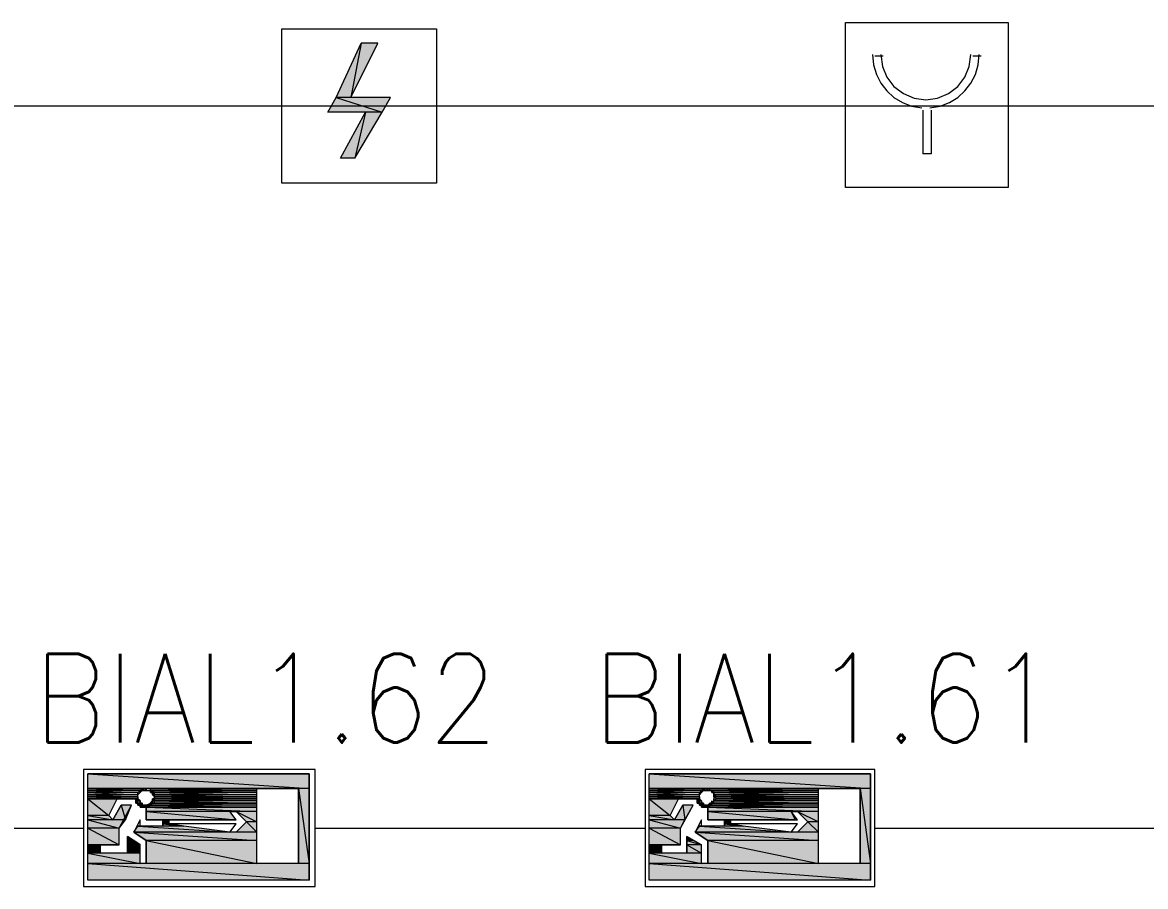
# Model space of a CAD drawing. Header units: millimetres. Extents: x 0 to 420, y 0 to 297.
# Drawn here: x 315.03 to 337.81, y 205.87 to 223.39 of the extents above; entities that cross this region are included whole.
import ezdxf

# ---------------------------------------------------------------- set-up
doc = ezdxf.new("R2010")
doc.units = ezdxf.units.MM
doc.styles.get("Standard").update_dxf_attribs({"font": 'STANDARD'})

msp = doc.modelspace()

# ---------------------------------------------------------------- hatches: boundary and pattern name
h = msp.add_hatch(color=1)
h.paths.add_polyline_path([(322.241334, 222.969666), (321.902667, 222.969666), (321.691, 221.868999)], flags=0)
h.paths.add_polyline_path([(321.902667, 222.969666), (321.691, 221.868999), (321.394667, 221.868999)], flags=0)
h = msp.add_hatch(color=1)
h.paths.add_polyline_path([(322.495334, 221.868999), (321.394667, 221.868999), (322.326, 221.572666)], flags=0)
h.paths.add_polyline_path([(321.394667, 221.868999), (322.326, 221.572666), (321.225334, 221.572666)], flags=0)
h = msp.add_hatch(color=1)
h.paths.add_polyline_path([(322.326, 221.572666), (321.987334, 221.572666), (321.775667, 220.641332)], flags=0)
h.paths.add_polyline_path([(321.987334, 221.572666), (321.775667, 220.641332), (321.479334, 220.641332)], flags=0)
h = msp.add_hatch(color=82)
h.paths.add_polyline_path([(320.844334, 208.152999), (316.357, 208.152999), (320.844334, 207.856666)], flags=0)
h.paths.add_polyline_path([(316.357, 208.152999), (320.844334, 207.856666), (316.357, 207.856666)], flags=0)
h = msp.add_hatch(color=82)
h.paths.add_polyline_path([(332.232, 208.152999), (327.744667, 208.152999), (332.232, 207.856666)], flags=0)
h.paths.add_polyline_path([(327.744667, 208.152999), (332.232, 207.856666), (327.744667, 207.856666)], flags=0)
h = msp.add_hatch(color=82)
h.paths.add_polyline_path([(316.357, 207.856666), (319.786, 207.856666)], flags=0)
h.paths.add_polyline_path([(319.786, 207.856666), (316.357, 207.856666)], flags=0)
h = msp.add_hatch(color=82)
h.paths.add_polyline_path([(317.457667, 207.856666), (316.357, 207.856666), (317.415334, 207.814333)], flags=0)
h.paths.add_polyline_path([(316.357, 207.856666), (317.415334, 207.814333), (316.357, 207.814333)], flags=0)
h = msp.add_hatch(color=82)
h.paths.add_polyline_path([(317.415334, 207.814333), (316.357, 207.814333), (317.373, 207.771999)], flags=0)
h.paths.add_polyline_path([(316.357, 207.814333), (317.373, 207.771999), (316.357, 207.771999)], flags=0)
h = msp.add_hatch(color=82)
h.paths.add_polyline_path([(317.373, 207.771999), (316.357, 207.771999), (317.373, 207.729666)], flags=0)
h.paths.add_polyline_path([(316.357, 207.771999), (317.373, 207.729666), (316.357, 207.729666)], flags=0)
for points in [[(317.415334, 207.814333), (317.457667, 207.814333), (317.415334, 207.771999)], [(317.457667, 207.856666), (317.5, 207.814333), (317.457667, 207.814333)], [(317.457667, 207.814333), (317.5, 207.814333)], [(317.5, 207.856666), (317.542334, 207.856666), (317.542334, 207.814333)], [(317.627, 207.771999), (317.669334, 207.771999)], [(328.803, 207.814333), (328.845334, 207.814333), (328.803, 207.771999)], [(328.845334, 207.856666), (328.887667, 207.814333), (328.845334, 207.814333)], [(328.845334, 207.814333), (328.887667, 207.814333)], [(328.887667, 207.856666), (328.93, 207.856666), (328.93, 207.814333)], [(329.014667, 207.771999), (329.057, 207.771999)], [(329.057, 207.771999), (329.057, 207.729666)], [(317.373, 207.687333), (317.373, 207.644999)], [(317.373, 207.644999), (317.415334, 207.602666), (317.373, 207.602666)], [(317.373, 207.602666), (317.415334, 207.602666)], [(317.415334, 207.602666), (317.415334, 207.560333)], [(317.457667, 207.560333), (317.457667, 207.517999)], [(317.669334, 207.602666), (317.669334, 207.560333), (317.627, 207.560333)], [(328.760667, 207.687333), (328.760667, 207.644999)], [(328.760667, 207.644999), (328.803, 207.602666), (328.760667, 207.602666)], [(328.760667, 207.602666), (328.803, 207.602666)], [(328.803, 207.602666), (328.803, 207.560333)], [(328.845334, 207.560333), (328.845334, 207.517999)], [(329.014667, 207.602666), (329.014667, 207.560333)], [(329.057, 207.729666), (329.057, 207.687333)], [(317.161334, 206.882999), (317.288334, 206.798333), (317.161334, 206.798333)], [(328.506667, 206.882999), (328.633667, 206.798333), (328.506667, 206.798333)]]:
    msp.add_hatch(color=82).paths.add_polyline_path(points, flags=0)
h = msp.add_hatch(color=82)
h.paths.add_polyline_path([(319.786, 207.856666), (317.627, 207.856666), (319.786, 207.814333)], flags=0)
h.paths.add_polyline_path([(317.627, 207.856666), (319.786, 207.814333), (317.627, 207.814333)], flags=0)
h = msp.add_hatch(color=82)
h.paths.add_polyline_path([(317.669334, 207.814333), (317.627, 207.814333), (317.669334, 207.771999)], flags=0)
h.paths.add_polyline_path([(317.627, 207.814333), (317.669334, 207.771999), (317.627, 207.771999)], flags=0)
h = msp.add_hatch(color=82)
h.paths.add_polyline_path([(317.669334, 207.814333), (319.786, 207.814333)], flags=0)
h.paths.add_polyline_path([(319.786, 207.814333), (317.669334, 207.814333)], flags=0)
h = msp.add_hatch(color=82)
h.paths.add_polyline_path([(319.786, 207.814333), (317.669334, 207.814333), (319.786, 207.771999)], flags=0)
h.paths.add_polyline_path([(317.669334, 207.814333), (319.786, 207.771999), (317.711667, 207.771999)], flags=0)
h = msp.add_hatch(color=82)
h.paths.add_polyline_path([(317.669334, 207.771999), (317.711667, 207.729666), (317.669334, 207.729666)], flags=0)
h.paths.add_polyline_path([(317.711667, 207.729666), (317.669334, 207.729666), (317.711667, 207.687333)], flags=0)
h = msp.add_hatch(color=82)
h.paths.add_polyline_path([(319.786, 207.771999), (317.711667, 207.771999), (319.786, 207.729666)], flags=0)
h.paths.add_polyline_path([(317.711667, 207.771999), (319.786, 207.729666), (317.711667, 207.729666)], flags=0)
h = msp.add_hatch(color=82)
h.paths.add_polyline_path([(320.844334, 207.856666), (320.632667, 207.856666), (320.844334, 206.332666)], flags=0)
h.paths.add_polyline_path([(320.632667, 207.856666), (320.844334, 206.332666), (320.632667, 206.332666)], flags=0)
h = msp.add_hatch(color=82)
h.paths.add_polyline_path([(327.744667, 207.856666), (331.173667, 207.856666)], flags=0)
h.paths.add_polyline_path([(331.173667, 207.856666), (327.744667, 207.856666)], flags=0)
h = msp.add_hatch(color=82)
h.paths.add_polyline_path([(328.845334, 207.856666), (327.744667, 207.856666), (328.803, 207.814333)], flags=0)
h.paths.add_polyline_path([(327.744667, 207.856666), (328.803, 207.814333), (327.744667, 207.814333)], flags=0)
h = msp.add_hatch(color=82)
h.paths.add_polyline_path([(328.803, 207.814333), (327.744667, 207.814333), (328.760667, 207.771999)], flags=0)
h.paths.add_polyline_path([(327.744667, 207.814333), (328.760667, 207.771999), (327.744667, 207.771999)], flags=0)
h = msp.add_hatch(color=82)
h.paths.add_polyline_path([(328.760667, 207.771999), (327.744667, 207.771999), (328.760667, 207.729666)], flags=0)
h.paths.add_polyline_path([(327.744667, 207.771999), (328.760667, 207.729666), (327.744667, 207.729666)], flags=0)
h = msp.add_hatch(color=82)
h.paths.add_polyline_path([(331.173667, 207.856666), (328.972334, 207.856666), (331.173667, 207.814333)], flags=0)
h.paths.add_polyline_path([(328.972334, 207.856666), (331.173667, 207.814333), (328.972334, 207.814333)], flags=0)
h = msp.add_hatch(color=82)
h.paths.add_polyline_path([(329.014667, 207.814333), (331.173667, 207.814333)], flags=0)
h.paths.add_polyline_path([(331.173667, 207.814333), (329.014667, 207.814333)], flags=0)
h = msp.add_hatch(color=82)
h.paths.add_polyline_path([(331.173667, 207.814333), (329.014667, 207.814333), (331.173667, 207.771999)], flags=0)
h.paths.add_polyline_path([(329.014667, 207.814333), (331.173667, 207.771999), (329.057, 207.771999)], flags=0)
h = msp.add_hatch(color=82)
h.paths.add_polyline_path([(329.014667, 207.814333), (329.014667, 207.771999)], flags=0)
h.paths.add_polyline_path([(329.014667, 207.771999), (329.014667, 207.814333)], flags=0)
h = msp.add_hatch(color=82)
h.paths.add_polyline_path([(331.173667, 207.771999), (329.057, 207.771999), (331.173667, 207.729666)], flags=0)
h.paths.add_polyline_path([(329.057, 207.771999), (331.173667, 207.729666), (329.057, 207.729666)], flags=0)
h = msp.add_hatch(color=82)
h.paths.add_polyline_path([(332.232, 207.856666), (332.020334, 207.856666), (332.232, 206.332666)], flags=0)
h.paths.add_polyline_path([(332.020334, 207.856666), (332.232, 206.332666), (332.020334, 206.332666)], flags=0)
h = msp.add_hatch(color=82)
h.paths.add_polyline_path([(317.373, 207.729666), (316.357, 207.729666), (317.373, 207.687333)], flags=0)
h.paths.add_polyline_path([(316.357, 207.729666), (317.373, 207.687333), (316.357, 207.687333)], flags=0)
h = msp.add_hatch(color=82)
h.paths.add_polyline_path([(316.357, 207.687333), (317.373, 207.687333)], flags=0)
h.paths.add_polyline_path([(317.373, 207.687333), (316.357, 207.687333)], flags=0)
h = msp.add_hatch(color=82)
h.paths.add_polyline_path([(317.373, 207.687333), (316.357, 207.687333), (317.373, 207.644999)], flags=0)
h.paths.add_polyline_path([(316.357, 207.687333), (317.373, 207.644999), (316.357, 207.644999)], flags=0)
h = msp.add_hatch(color=82)
h.paths.add_polyline_path([(316.357, 207.644999), (317.373, 207.644999)], flags=0)
h.paths.add_polyline_path([(317.373, 207.644999), (316.357, 207.644999)], flags=0)
h = msp.add_hatch(color=82)
h.paths.add_polyline_path([(316.949667, 207.644999), (316.357, 207.644999), (316.780334, 207.306333)], flags=0)
h.paths.add_polyline_path([(316.357, 207.644999), (316.780334, 207.306333), (316.357, 207.306333)], flags=0)
h = msp.add_hatch(color=82)
h.paths.add_polyline_path([(317.246, 207.517999), (317.034334, 207.517999), (317.119, 207.221666)], flags=0)
h.paths.add_polyline_path([(317.034334, 207.517999), (317.119, 207.221666), (316.865, 207.221666)], flags=0)
h = msp.add_hatch(color=82)
h.paths.add_polyline_path([(317.373, 207.644999), (317.330667, 207.644999), (317.373, 207.602666)], flags=0)
h.paths.add_polyline_path([(317.330667, 207.644999), (317.373, 207.602666), (317.330667, 207.602666)], flags=0)
h = msp.add_hatch(color=82)
h.paths.add_polyline_path([(317.373, 207.602666), (317.330667, 207.602666), (317.373, 207.560333)], flags=0)
h.paths.add_polyline_path([(317.330667, 207.602666), (317.373, 207.560333), (317.330667, 207.560333)], flags=0)
h = msp.add_hatch(color=82)
h.paths.add_polyline_path([(317.415334, 207.560333), (317.330667, 207.560333)], flags=0)
h.paths.add_polyline_path([(317.330667, 207.560333), (317.415334, 207.560333), (317.373, 207.560333)], flags=0)
h = msp.add_hatch(color=82)
h.paths.add_polyline_path([(317.415334, 207.560333), (317.373, 207.560333), (317.457667, 207.517999)], flags=0)
h.paths.add_polyline_path([(317.373, 207.560333), (317.457667, 207.517999), (317.373, 207.517999)], flags=0)
h = msp.add_hatch(color=82)
h.paths.add_polyline_path([(317.373, 207.517999), (317.457667, 207.517999)], flags=0)
h.paths.add_polyline_path([(317.457667, 207.517999), (317.373, 207.517999)], flags=0)
h = msp.add_hatch(color=82)
h.paths.add_polyline_path([(317.584667, 207.517999), (317.415334, 207.517999), (317.584667, 207.475666)], flags=0)
h.paths.add_polyline_path([(317.415334, 207.517999), (317.584667, 207.475666), (317.415334, 207.475666)], flags=0)
h = msp.add_hatch(color=82)
h.paths.add_polyline_path([(317.5, 207.517999), (317.542334, 207.517999)], flags=0)
h.paths.add_polyline_path([(317.542334, 207.517999), (317.5, 207.517999)], flags=0)
h = msp.add_hatch(color=82)
h.paths.add_polyline_path([(317.627, 207.517999), (317.627, 207.560333)], flags=0)
h.paths.add_polyline_path([(317.627, 207.560333), (317.627, 207.517999), (317.542334, 207.517999)], flags=0)
h = msp.add_hatch(color=82)
h.paths.add_polyline_path([(319.786, 207.517999), (317.627, 207.517999), (319.786, 207.475666)], flags=0)
h.paths.add_polyline_path([(317.627, 207.517999), (319.786, 207.475666), (317.584667, 207.475666)], flags=0)
h = msp.add_hatch(color=82)
h.paths.add_polyline_path([(317.627, 207.560333), (317.669334, 207.560333)], flags=0)
h.paths.add_polyline_path([(317.669334, 207.560333), (317.627, 207.560333)], flags=0)
h = msp.add_hatch(color=82)
h.paths.add_polyline_path([(319.786, 207.560333), (317.669334, 207.560333), (319.786, 207.517999)], flags=0)
h.paths.add_polyline_path([(317.669334, 207.560333), (319.786, 207.517999), (317.627, 207.517999)], flags=0)
h = msp.add_hatch(color=82)
h.paths.add_polyline_path([(317.711667, 207.644999), (317.669334, 207.644999), (317.711667, 207.602666)], flags=0)
h.paths.add_polyline_path([(317.669334, 207.644999), (317.711667, 207.602666), (317.669334, 207.602666)], flags=0)
h = msp.add_hatch(color=82)
h.paths.add_polyline_path([(319.786, 207.560333), (317.711667, 207.560333)], flags=0)
h.paths.add_polyline_path([(317.711667, 207.560333), (319.786, 207.560333), (317.669334, 207.560333)], flags=0)
h = msp.add_hatch(color=82)
h.paths.add_polyline_path([(319.786, 207.729666), (317.711667, 207.729666), (319.786, 207.687333)], flags=0)
h.paths.add_polyline_path([(317.711667, 207.729666), (319.786, 207.687333), (317.711667, 207.687333)], flags=0)
h = msp.add_hatch(color=82)
h.paths.add_polyline_path([(317.711667, 207.687333), (319.786, 207.687333)], flags=0)
h.paths.add_polyline_path([(319.786, 207.687333), (317.711667, 207.687333)], flags=0)
h = msp.add_hatch(color=82)
h.paths.add_polyline_path([(319.786, 207.687333), (317.711667, 207.687333), (319.786, 207.644999)], flags=0)
h.paths.add_polyline_path([(317.711667, 207.687333), (319.786, 207.644999), (317.711667, 207.644999)], flags=0)
h = msp.add_hatch(color=82)
h.paths.add_polyline_path([(317.711667, 207.644999), (319.786, 207.644999)], flags=0)
h.paths.add_polyline_path([(319.786, 207.644999), (317.711667, 207.644999)], flags=0)
h = msp.add_hatch(color=82)
h.paths.add_polyline_path([(319.786, 207.644999), (317.711667, 207.644999), (319.786, 207.602666)], flags=0)
h.paths.add_polyline_path([(317.711667, 207.644999), (319.786, 207.602666), (317.711667, 207.602666)], flags=0)
h = msp.add_hatch(color=82)
h.paths.add_polyline_path([(319.786, 207.602666), (317.711667, 207.602666), (319.786, 207.560333)], flags=0)
h.paths.add_polyline_path([(317.711667, 207.602666), (319.786, 207.560333), (317.711667, 207.560333)], flags=0)
h = msp.add_hatch(color=82)
h.paths.add_polyline_path([(328.760667, 207.729666), (327.744667, 207.729666), (328.760667, 207.687333)], flags=0)
h.paths.add_polyline_path([(327.744667, 207.729666), (328.760667, 207.687333), (327.744667, 207.687333)], flags=0)
h = msp.add_hatch(color=82)
h.paths.add_polyline_path([(327.744667, 207.687333), (328.760667, 207.687333)], flags=0)
h.paths.add_polyline_path([(328.760667, 207.687333), (327.744667, 207.687333)], flags=0)
h = msp.add_hatch(color=82)
h.paths.add_polyline_path([(328.760667, 207.687333), (327.744667, 207.687333), (328.760667, 207.644999)], flags=0)
h.paths.add_polyline_path([(327.744667, 207.687333), (328.760667, 207.644999), (327.744667, 207.644999)], flags=0)
h = msp.add_hatch(color=82)
h.paths.add_polyline_path([(327.744667, 207.644999), (328.760667, 207.644999)], flags=0)
h.paths.add_polyline_path([(328.760667, 207.644999), (327.744667, 207.644999)], flags=0)
h = msp.add_hatch(color=82)
h.paths.add_polyline_path([(328.337334, 207.644999), (327.744667, 207.644999), (328.168, 207.306333)], flags=0)
h.paths.add_polyline_path([(327.744667, 207.644999), (328.168, 207.306333), (327.744667, 207.306333)], flags=0)
h = msp.add_hatch(color=82)
h.paths.add_polyline_path([(328.633667, 207.517999), (328.422, 207.517999), (328.464334, 207.221666)], flags=0)
h.paths.add_polyline_path([(328.422, 207.517999), (328.464334, 207.221666), (328.252667, 207.221666)], flags=0)
h = msp.add_hatch(color=82)
h.paths.add_polyline_path([(328.760667, 207.644999), (328.718334, 207.644999), (328.760667, 207.602666)], flags=0)
h.paths.add_polyline_path([(328.718334, 207.644999), (328.760667, 207.602666), (328.718334, 207.602666)], flags=0)
h = msp.add_hatch(color=82)
h.paths.add_polyline_path([(328.760667, 207.602666), (328.718334, 207.602666), (328.760667, 207.560333)], flags=0)
h.paths.add_polyline_path([(328.718334, 207.602666), (328.760667, 207.560333), (328.718334, 207.560333)], flags=0)
h = msp.add_hatch(color=82)
h.paths.add_polyline_path([(328.803, 207.560333), (328.718334, 207.560333)], flags=0)
h.paths.add_polyline_path([(328.718334, 207.560333), (328.803, 207.560333), (328.760667, 207.560333)], flags=0)
h = msp.add_hatch(color=82)
h.paths.add_polyline_path([(328.803, 207.560333), (328.760667, 207.560333), (328.845334, 207.517999)], flags=0)
h.paths.add_polyline_path([(328.760667, 207.560333), (328.845334, 207.517999), (328.760667, 207.517999)], flags=0)
h = msp.add_hatch(color=82)
h.paths.add_polyline_path([(328.760667, 207.517999), (328.845334, 207.517999)], flags=0)
h.paths.add_polyline_path([(328.845334, 207.517999), (328.760667, 207.517999)], flags=0)
h = msp.add_hatch(color=82)
h.paths.add_polyline_path([(328.972334, 207.517999), (328.803, 207.517999), (328.972334, 207.475666)], flags=0)
h.paths.add_polyline_path([(328.803, 207.517999), (328.972334, 207.475666), (328.803, 207.475666)], flags=0)
h = msp.add_hatch(color=82)
h.paths.add_polyline_path([(328.887667, 207.517999), (328.93, 207.517999)], flags=0)
h.paths.add_polyline_path([(328.93, 207.517999), (328.887667, 207.517999)], flags=0)
h = msp.add_hatch(color=82)
h.paths.add_polyline_path([(329.014667, 207.560333), (328.972334, 207.560333), (328.972334, 207.517999)], flags=0)
h.paths.add_polyline_path([(328.972334, 207.560333), (328.972334, 207.517999), (328.93, 207.517999)], flags=0)
h = msp.add_hatch(color=82)
h.paths.add_polyline_path([(331.173667, 207.517999), (328.972334, 207.517999), (331.173667, 207.475666)], flags=0)
h.paths.add_polyline_path([(328.972334, 207.517999), (331.173667, 207.475666), (328.972334, 207.475666)], flags=0)
h = msp.add_hatch(color=82)
h.paths.add_polyline_path([(331.173667, 207.560333), (329.057, 207.560333)], flags=0)
h.paths.add_polyline_path([(329.057, 207.560333), (331.173667, 207.560333), (329.014667, 207.560333)], flags=0)
h = msp.add_hatch(color=82)
h.paths.add_polyline_path([(331.173667, 207.560333), (329.014667, 207.560333), (331.173667, 207.517999)], flags=0)
h.paths.add_polyline_path([(329.014667, 207.560333), (331.173667, 207.517999), (329.014667, 207.517999)], flags=0)
h = msp.add_hatch(color=82)
h.paths.add_polyline_path([(331.173667, 207.729666), (329.057, 207.729666), (331.173667, 207.687333)], flags=0)
h.paths.add_polyline_path([(329.057, 207.729666), (331.173667, 207.687333), (329.099334, 207.687333)], flags=0)
h = msp.add_hatch(color=82)
h.paths.add_polyline_path([(331.173667, 207.687333), (329.057, 207.687333), (331.173667, 207.644999)], flags=0)
h.paths.add_polyline_path([(329.057, 207.687333), (331.173667, 207.644999), (329.099334, 207.644999)], flags=0)
h = msp.add_hatch(color=82)
h.paths.add_polyline_path([(331.173667, 207.644999), (329.099334, 207.644999), (331.173667, 207.602666)], flags=0)
h.paths.add_polyline_path([(329.099334, 207.644999), (331.173667, 207.602666), (329.057, 207.602666)], flags=0)
h = msp.add_hatch(color=82)
h.paths.add_polyline_path([(329.057, 207.644999), (329.057, 207.602666)], flags=0)
h.paths.add_polyline_path([(329.057, 207.602666), (329.057, 207.644999)], flags=0)
h = msp.add_hatch(color=82)
h.paths.add_polyline_path([(331.173667, 207.602666), (329.057, 207.602666), (331.173667, 207.560333)], flags=0)
h.paths.add_polyline_path([(329.057, 207.602666), (331.173667, 207.560333), (329.057, 207.560333)], flags=0)
h = msp.add_hatch(color=82)
h.paths.add_polyline_path([(329.099334, 207.687333), (331.173667, 207.687333)], flags=0)
h.paths.add_polyline_path([(331.173667, 207.687333), (329.099334, 207.687333)], flags=0)
h = msp.add_hatch(color=82)
h.paths.add_polyline_path([(329.099334, 207.644999), (331.173667, 207.644999)], flags=0)
h.paths.add_polyline_path([(331.173667, 207.644999), (329.099334, 207.644999)], flags=0)
h = msp.add_hatch(color=82)
h.paths.add_polyline_path([(316.780334, 207.306333), (316.357, 207.306333), (316.865, 207.221666)], flags=0)
h.paths.add_polyline_path([(316.357, 207.306333), (316.865, 207.221666), (316.357, 207.221666)], flags=0)
h = msp.add_hatch(color=82)
h.paths.add_polyline_path([(317.457667, 207.475666), (319.786, 207.475666)], flags=0)
h.paths.add_polyline_path([(319.786, 207.475666), (317.457667, 207.475666)], flags=0)
h = msp.add_hatch(color=82)
h.paths.add_polyline_path([(319.786, 207.475666), (317.542334, 207.475666), (319.786, 207.390999)], flags=0)
h.paths.add_polyline_path([(317.542334, 207.475666), (319.786, 207.390999), (317.542334, 207.390999)], flags=0)
h = msp.add_hatch(color=82)
h.paths.add_polyline_path([(319.235667, 207.390999), (317.542334, 207.390999), (319.362667, 207.221666)], flags=0)
h.paths.add_polyline_path([(317.542334, 207.390999), (319.362667, 207.221666), (317.542334, 207.221666)], flags=0)
h = msp.add_hatch(color=82)
h.paths.add_polyline_path([(319.786, 207.390999), (319.362667, 207.390999), (319.786, 207.179333)], flags=0)
h.paths.add_polyline_path([(319.362667, 207.390999), (319.786, 207.179333), (319.574334, 207.179333)], flags=0)
h = msp.add_hatch(color=82)
h.paths.add_polyline_path([(328.168, 207.306333), (327.744667, 207.306333), (328.252667, 207.221666)], flags=0)
h.paths.add_polyline_path([(327.744667, 207.306333), (328.252667, 207.221666), (327.744667, 207.221666)], flags=0)
h = msp.add_hatch(color=82)
h.paths.add_polyline_path([(328.845334, 207.475666), (331.173667, 207.475666)], flags=0)
h.paths.add_polyline_path([(331.173667, 207.475666), (328.845334, 207.475666)], flags=0)
h = msp.add_hatch(color=82)
h.paths.add_polyline_path([(331.173667, 207.475666), (328.93, 207.475666), (331.173667, 207.390999)], flags=0)
h.paths.add_polyline_path([(328.93, 207.475666), (331.173667, 207.390999), (328.93, 207.390999)], flags=0)
h = msp.add_hatch(color=82)
h.paths.add_polyline_path([(330.623334, 207.390999), (328.93, 207.390999), (330.708, 207.221666)], flags=0)
h.paths.add_polyline_path([(328.93, 207.390999), (330.708, 207.221666), (328.93, 207.221666)], flags=0)
h = msp.add_hatch(color=82)
h.paths.add_polyline_path([(331.173667, 207.390999), (330.750334, 207.390999), (331.173667, 207.179333)], flags=0)
h.paths.add_polyline_path([(330.750334, 207.390999), (331.173667, 207.179333), (330.962, 207.179333)], flags=0)
h = msp.add_hatch(color=82)
h.paths.add_polyline_path([(317.119, 207.221666), (316.357, 207.221666), (316.992, 207.052333)], flags=0)
h.paths.add_polyline_path([(316.357, 207.221666), (316.992, 207.052333), (316.357, 207.052333)], flags=0)
h = msp.add_hatch(color=82)
h.paths.add_polyline_path([(318.304334, 207.094666), (317.373, 207.094666), (319.235667, 206.967666)], flags=0)
h.paths.add_polyline_path([(317.373, 207.094666), (319.235667, 206.967666), (317.288334, 206.967666)], flags=0)
h = msp.add_hatch(color=82)
h.paths.add_polyline_path([(318.008, 207.221666), (317.881, 207.221666), (318.008, 207.136999)], flags=0)
h.paths.add_polyline_path([(317.881, 207.221666), (318.008, 207.136999), (317.881, 207.136999)], flags=0)
h = msp.add_hatch(color=82)
h.paths.add_polyline_path([(318.008, 207.136999), (317.881, 207.136999), (318.304334, 207.094666)], flags=0)
h.paths.add_polyline_path([(317.881, 207.136999), (318.304334, 207.094666), (317.881, 207.094666)], flags=0)
h = msp.add_hatch(color=82)
h.paths.add_polyline_path([(319.786, 207.179333), (319.574334, 207.179333), (319.786, 206.967666)], flags=0)
h.paths.add_polyline_path([(319.574334, 207.179333), (319.786, 206.967666), (319.362667, 206.967666)], flags=0)
h = msp.add_hatch(color=82)
h.paths.add_polyline_path([(328.464334, 207.221666), (327.744667, 207.221666), (328.379667, 207.052333)], flags=0)
h.paths.add_polyline_path([(327.744667, 207.221666), (328.379667, 207.052333), (327.744667, 207.052333)], flags=0)
h = msp.add_hatch(color=82)
h.paths.add_polyline_path([(329.649667, 207.094666), (328.760667, 207.094666), (330.623334, 206.967666)], flags=0)
h.paths.add_polyline_path([(328.760667, 207.094666), (330.623334, 206.967666), (328.676, 206.967666)], flags=0)
h = msp.add_hatch(color=82)
h.paths.add_polyline_path([(329.395667, 207.221666), (329.268667, 207.221666), (329.395667, 207.136999)], flags=0)
h.paths.add_polyline_path([(329.268667, 207.221666), (329.395667, 207.136999), (329.268667, 207.136999)], flags=0)
h = msp.add_hatch(color=82)
h.paths.add_polyline_path([(329.395667, 207.136999), (329.268667, 207.136999), (329.649667, 207.094666)], flags=0)
h.paths.add_polyline_path([(329.268667, 207.136999), (329.649667, 207.094666), (329.268667, 207.094666)], flags=0)
h = msp.add_hatch(color=82)
h.paths.add_polyline_path([(331.173667, 207.179333), (330.962, 207.179333), (331.173667, 206.967666)], flags=0)
h.paths.add_polyline_path([(330.962, 207.179333), (331.173667, 206.967666), (330.750334, 206.967666)], flags=0)
h = msp.add_hatch(color=82)
h.paths.add_polyline_path([(316.992, 207.052333), (316.357, 207.052333), (316.992, 206.713666)], flags=0)
h.paths.add_polyline_path([(316.357, 207.052333), (316.992, 206.713666), (316.357, 206.713666)], flags=0)
h = msp.add_hatch(color=82)
h.paths.add_polyline_path([(319.786, 206.967666), (317.288334, 206.967666), (319.786, 206.798333)], flags=0)
h.paths.add_polyline_path([(317.288334, 206.967666), (319.786, 206.798333), (317.542334, 206.798333)], flags=0)
h = msp.add_hatch(color=82)
h.paths.add_polyline_path([(328.379667, 207.052333), (327.744667, 207.052333), (328.379667, 206.713666)], flags=0)
h.paths.add_polyline_path([(327.744667, 207.052333), (328.379667, 206.713666), (327.744667, 206.713666)], flags=0)
h = msp.add_hatch(color=82)
h.paths.add_polyline_path([(331.173667, 206.967666), (328.676, 206.967666), (331.173667, 206.798333)], flags=0)
h.paths.add_polyline_path([(328.676, 206.967666), (331.173667, 206.798333), (328.93, 206.798333)], flags=0)
h = msp.add_hatch(color=82)
h.paths.add_polyline_path([(316.611, 206.713666), (316.357, 206.713666), (316.611, 206.544333)], flags=0)
h.paths.add_polyline_path([(316.357, 206.713666), (316.611, 206.544333), (316.357, 206.544333)], flags=0)
h = msp.add_hatch(color=82)
h.paths.add_polyline_path([(317.288334, 206.798333), (317.161334, 206.798333), (317.415334, 206.713666)], flags=0)
h.paths.add_polyline_path([(317.161334, 206.798333), (317.415334, 206.713666), (317.161334, 206.713666)], flags=0)
h = msp.add_hatch(color=82)
h.paths.add_polyline_path([(317.415334, 206.713666), (317.161334, 206.713666), (317.415334, 206.544333)], flags=0)
h.paths.add_polyline_path([(317.161334, 206.713666), (317.415334, 206.544333), (317.161334, 206.544333)], flags=0)
h = msp.add_hatch(color=82)
h.paths.add_polyline_path([(319.786, 206.798333), (317.542334, 206.798333), (319.786, 206.332666)], flags=0)
h.paths.add_polyline_path([(317.542334, 206.798333), (319.786, 206.332666), (317.542334, 206.332666)], flags=0)
h = msp.add_hatch(color=82)
h.paths.add_polyline_path([(327.998667, 206.713666), (327.744667, 206.713666), (327.998667, 206.544333)], flags=0)
h.paths.add_polyline_path([(327.744667, 206.713666), (327.998667, 206.544333), (327.744667, 206.544333)], flags=0)
h = msp.add_hatch(color=82)
h.paths.add_polyline_path([(328.633667, 206.798333), (328.506667, 206.798333), (328.803, 206.713666)], flags=0)
h.paths.add_polyline_path([(328.506667, 206.798333), (328.803, 206.713666), (328.506667, 206.713666)], flags=0)
h = msp.add_hatch(color=82)
h.paths.add_polyline_path([(328.803, 206.713666), (328.506667, 206.713666), (328.803, 206.544333)], flags=0)
h.paths.add_polyline_path([(328.506667, 206.713666), (328.803, 206.544333), (328.506667, 206.544333)], flags=0)
h = msp.add_hatch(color=82)
h.paths.add_polyline_path([(331.173667, 206.798333), (328.93, 206.798333), (331.173667, 206.332666)], flags=0)
h.paths.add_polyline_path([(328.93, 206.798333), (331.173667, 206.332666), (328.93, 206.332666)], flags=0)
h = msp.add_hatch(color=82)
h.paths.add_polyline_path([(317.415334, 206.544333), (316.357, 206.544333), (317.415334, 206.332666)], flags=0)
h.paths.add_polyline_path([(316.357, 206.544333), (317.415334, 206.332666), (316.357, 206.332666)], flags=0)
h = msp.add_hatch(color=82)
h.paths.add_polyline_path([(328.803, 206.544333), (327.744667, 206.544333), (328.803, 206.332666)], flags=0)
h.paths.add_polyline_path([(327.744667, 206.544333), (328.803, 206.332666), (327.744667, 206.332666)], flags=0)
h = msp.add_hatch(color=82)
h.paths.add_polyline_path([(320.844334, 206.332666), (316.357, 206.332666), (320.844334, 205.993999)], flags=0)
h.paths.add_polyline_path([(316.357, 206.332666), (320.844334, 205.993999), (316.357, 205.993999)], flags=0)
h = msp.add_hatch(color=82)
h.paths.add_polyline_path([(332.232, 206.332666), (327.744667, 206.332666), (332.232, 205.993999)], flags=0)
h.paths.add_polyline_path([(327.744667, 206.332666), (332.232, 205.993999), (327.744667, 205.993999)], flags=0)

# ---------------------------------------------------------------- linework, layer by layer
at = {"color": 7, "lineweight": 0}
for points in [[(320.294, 223.265999), (323.426667, 223.265999)], [(331.724, 223.392999), (335.026, 223.392999)]]:
    msp.add_lwpolyline(points, dxfattribs=at)
at = {"color": 1, "lineweight": 0}
for points in [[(323.426667, 220.133332), (320.294, 220.133332), (320.294, 223.265999), (323.426667, 223.265999)], [(335.026, 223.392999), (335.026, 220.048666), (331.724, 220.048666), (331.724, 223.392999)], [(321.902667, 222.969666), (321.691, 221.868999), (321.394667, 221.868999)], [(322.241334, 222.969666), (321.902667, 222.969666), (321.691, 221.868999)], [(321.394667, 221.868999), (322.326, 221.572666), (321.225334, 221.572666)], [(322.495334, 221.868999), (321.394667, 221.868999), (322.326, 221.572666)], [(321.987334, 221.572666), (321.775667, 220.641332), (321.479334, 220.641332)], [(322.326, 221.572666), (321.987334, 221.572666), (321.775667, 220.641332)]]:
    msp.add_lwpolyline(points, close=True, dxfattribs=at)
for points in [[(332.274334, 222.740037), (332.293551, 222.533151), (332.350072, 222.339021), (332.440293, 222.161546), (332.560613, 222.004628), (332.707428, 221.872167), (332.877135, 221.768064), (333.066133, 221.696221), (333.270818, 221.660537)], [(332.316667, 222.715666), (332.486, 222.715666)], [(332.443675, 222.740596), (332.474361, 222.502357), (332.564352, 222.283914), (332.7075, 222.095968), (332.897658, 221.949217), (333.119564, 221.8573), (333.353821, 221.826662), (333.588078, 221.8573), (333.809984, 221.949217), (334.000142, 222.095968), (334.143295, 222.283914), (334.233299, 222.502357), (334.264009, 222.740596)], [(333.436858, 221.660537), (333.641541, 221.696221), (333.830535, 221.768064), (334.000237, 221.872167), (334.147047, 222.004628), (334.267364, 222.161546), (334.357586, 222.339021), (334.414112, 222.533151), (334.433342, 222.740037)], [(334.306334, 222.715666), (334.475667, 222.715666)], [(100.838001, 207.856666), (100.838001, 221.699666), (357.251, 221.699666)], [(333.290334, 221.614999), (333.290334, 220.725999)], [(333.459667, 221.614999), (333.459667, 220.725999)], [(333.459667, 220.725999), (333.290334, 220.725999)]]:
    msp.add_lwpolyline(points, dxfattribs=at)
at = {"color": 92, "lineweight": 0}
for points in [[(320.971334, 208.237666), (316.272334, 208.237666), (316.272334, 205.866999), (320.971334, 205.866999)], [(332.316667, 208.237666), (327.66, 208.237666), (327.66, 205.866999), (332.316667, 205.866999)]]:
    msp.add_lwpolyline(points, close=True, dxfattribs=at)
at = {"color": 82, "lineweight": 0}
for points in [[(320.844334, 208.152999), (316.357, 208.152999), (320.844334, 207.856666)], [(316.357, 208.152999), (320.844334, 207.856666), (316.357, 207.856666)], [(316.357, 208.152999), (320.844334, 208.152999), (320.844334, 205.993999), (316.357, 205.993999)], [(332.232, 208.152999), (327.744667, 208.152999), (332.232, 207.856666)], [(327.744667, 208.152999), (332.232, 207.856666), (327.744667, 207.856666)], [(327.744667, 208.152999), (332.232, 208.152999), (332.232, 205.993999), (327.744667, 205.993999)], [(316.357, 207.856666), (319.786, 207.856666)], [(319.786, 207.856666), (316.357, 207.856666)], [(317.457667, 207.856666), (316.357, 207.856666), (317.415334, 207.814333)], [(316.357, 207.856666), (317.415334, 207.814333), (316.357, 207.814333)], [(317.415334, 207.814333), (316.357, 207.814333), (317.373, 207.771999)], [(316.357, 207.814333), (317.373, 207.771999), (316.357, 207.771999)], [(317.373, 207.771999), (316.357, 207.771999), (317.373, 207.729666)], [(316.357, 207.771999), (317.373, 207.729666), (316.357, 207.729666)], [(317.542334, 207.814333), (317.627, 207.814333), (317.669334, 207.771999), (317.669334, 207.729666), (317.711667, 207.687333), (317.711667, 207.644999), (317.669334, 207.602666), (317.669334, 207.560333), (317.627, 207.560333), (317.627, 207.517999), (317.542334, 207.517999), (317.5, 207.517999), (317.457667, 207.517999), (317.457667, 207.560333), (317.415334, 207.560333), (317.415334, 207.602666), (317.373, 207.602666), (317.373, 207.644999), (317.373, 207.687333), (317.373, 207.729666), (317.415334, 207.771999), (317.457667, 207.814333), (317.5, 207.814333)], [(317.415334, 207.814333), (317.457667, 207.814333), (317.415334, 207.771999)], [(317.457667, 207.856666), (317.5, 207.814333), (317.457667, 207.814333)], [(319.786, 207.856666), (317.457667, 207.856666)], [(317.457667, 207.814333), (317.5, 207.814333)], [(317.5, 207.856666), (317.542334, 207.856666), (317.542334, 207.814333)], [(317.542334, 207.856666), (317.5, 207.856666)], [(319.786, 207.856666), (317.584667, 207.856666)], [(319.786, 207.856666), (317.627, 207.856666), (319.786, 207.814333)], [(317.627, 207.856666), (319.786, 207.814333), (317.627, 207.814333)], [(317.669334, 207.814333), (317.627, 207.814333), (317.669334, 207.771999)], [(317.627, 207.814333), (317.669334, 207.771999), (317.627, 207.771999)], [(319.786, 207.814333), (317.627, 207.814333)], [(317.627, 207.771999), (317.669334, 207.771999)], [(317.669334, 207.814333), (319.786, 207.814333)], [(319.786, 207.814333), (317.669334, 207.814333)], [(319.786, 207.814333), (317.669334, 207.814333), (319.786, 207.771999)], [(317.669334, 207.814333), (319.786, 207.771999), (317.711667, 207.771999)], [(317.669334, 207.771999), (317.711667, 207.729666), (317.669334, 207.729666)], [(317.711667, 207.729666), (317.669334, 207.771999)], [(319.786, 207.771999), (317.711667, 207.771999), (319.786, 207.729666)], [(317.711667, 207.771999), (319.786, 207.729666), (317.711667, 207.729666)], [(319.786, 207.856666), (320.632667, 207.856666), (320.632667, 206.332666), (319.786, 206.332666)], [(320.844334, 207.856666), (320.632667, 207.856666), (320.844334, 206.332666)], [(320.632667, 207.856666), (320.844334, 206.332666), (320.632667, 206.332666)], [(327.744667, 207.856666), (331.173667, 207.856666)], [(331.173667, 207.856666), (327.744667, 207.856666)], [(328.845334, 207.856666), (327.744667, 207.856666), (328.803, 207.814333)], [(327.744667, 207.856666), (328.803, 207.814333), (327.744667, 207.814333)], [(328.803, 207.814333), (327.744667, 207.814333), (328.760667, 207.771999)], [(327.744667, 207.814333), (328.760667, 207.771999), (327.744667, 207.771999)], [(328.760667, 207.771999), (327.744667, 207.771999), (328.760667, 207.729666)], [(327.744667, 207.771999), (328.760667, 207.729666), (327.744667, 207.729666)], [(328.93, 207.814333), (328.972334, 207.814333), (329.014667, 207.814333), (329.014667, 207.771999), (329.057, 207.771999), (329.057, 207.729666), (329.057, 207.687333), (329.057, 207.644999), (329.057, 207.602666), (329.014667, 207.560333), (328.972334, 207.517999), (328.93, 207.517999), (328.887667, 207.517999), (328.845334, 207.517999), (328.845334, 207.560333), (328.803, 207.560333), (328.803, 207.602666), (328.760667, 207.602666), (328.760667, 207.644999), (328.760667, 207.687333), (328.760667, 207.729666), (328.803, 207.771999), (328.845334, 207.814333), (328.887667, 207.814333)], [(328.803, 207.814333), (328.845334, 207.814333), (328.803, 207.771999)], [(328.845334, 207.856666), (328.887667, 207.814333), (328.845334, 207.814333)], [(331.173667, 207.856666), (328.845334, 207.856666)], [(328.845334, 207.814333), (328.887667, 207.814333)], [(328.887667, 207.856666), (328.93, 207.856666), (328.93, 207.814333)], [(328.93, 207.856666), (328.887667, 207.856666)], [(331.173667, 207.856666), (328.972334, 207.856666), (331.173667, 207.814333)], [(328.972334, 207.856666), (331.173667, 207.814333), (328.972334, 207.814333)], [(331.173667, 207.856666), (328.972334, 207.856666)], [(331.173667, 207.814333), (328.972334, 207.814333)], [(329.014667, 207.814333), (331.173667, 207.814333)], [(331.173667, 207.814333), (329.014667, 207.814333)], [(331.173667, 207.814333), (329.014667, 207.814333), (331.173667, 207.771999)], [(329.014667, 207.814333), (331.173667, 207.771999), (329.057, 207.771999)], [(329.014667, 207.814333), (329.014667, 207.771999)], [(329.014667, 207.771999), (329.014667, 207.814333)], [(329.014667, 207.771999), (329.057, 207.771999)], [(329.057, 207.771999), (329.057, 207.729666)], [(331.173667, 207.771999), (329.057, 207.771999), (331.173667, 207.729666)], [(329.057, 207.771999), (331.173667, 207.729666), (329.057, 207.729666)], [(329.057, 207.729666), (329.057, 207.771999)], [(331.173667, 207.856666), (332.020334, 207.856666), (332.020334, 206.332666), (331.173667, 206.332666)], [(332.232, 207.856666), (332.020334, 207.856666), (332.232, 206.332666)], [(332.020334, 207.856666), (332.232, 206.332666), (332.020334, 206.332666)], [(317.373, 207.729666), (316.357, 207.729666), (317.373, 207.687333)], [(316.357, 207.729666), (317.373, 207.687333), (316.357, 207.687333)], [(316.357, 207.687333), (317.373, 207.687333)], [(317.373, 207.687333), (316.357, 207.687333)], [(317.373, 207.687333), (316.357, 207.687333), (317.373, 207.644999)], [(316.357, 207.687333), (317.373, 207.644999), (316.357, 207.644999)], [(316.357, 207.644999), (317.373, 207.644999)], [(317.373, 207.644999), (316.357, 207.644999)], [(316.949667, 207.644999), (316.357, 207.644999), (316.780334, 207.306333)], [(316.357, 207.644999), (316.780334, 207.306333), (316.357, 207.306333)], [(316.611, 206.713666), (316.992, 206.713666), (316.992, 207.052333), (317.246, 207.517999), (317.034334, 207.517999), (316.865, 207.221666), (316.780334, 207.306333), (316.949667, 207.644999), (317.330667, 207.644999), (317.330667, 207.602666), (317.330667, 207.560333), (317.373, 207.560333), (317.373, 207.517999), (317.415334, 207.517999), (317.415334, 207.475666), (317.457667, 207.475666), (317.5, 207.475666), (317.542334, 207.475666), (317.542334, 207.221666), (317.881, 207.221666), (317.881, 207.094666), (317.415334, 207.094666), (317.415334, 207.221666), (317.288334, 206.967666), (317.542334, 206.798333), (317.542334, 206.332666), (317.415334, 206.332666), (317.415334, 206.713666), (317.161334, 206.882999), (317.161334, 206.544333), (316.611, 206.544333)], [(317.034334, 207.517999), (317.119, 207.221666), (316.865, 207.221666)], [(317.246, 207.517999), (317.034334, 207.517999), (317.119, 207.221666)], [(317.373, 207.644999), (317.330667, 207.644999), (317.373, 207.602666)], [(317.330667, 207.644999), (317.373, 207.602666), (317.330667, 207.602666)], [(317.373, 207.602666), (317.330667, 207.602666), (317.373, 207.560333)], [(317.330667, 207.602666), (317.373, 207.560333), (317.330667, 207.560333)], [(317.415334, 207.560333), (317.330667, 207.560333)], [(317.330667, 207.560333), (317.415334, 207.560333), (317.373, 207.560333)], [(317.373, 207.687333), (317.373, 207.644999)], [(317.373, 207.644999), (317.415334, 207.602666), (317.373, 207.602666)], [(317.415334, 207.602666), (317.373, 207.644999)], [(317.373, 207.602666), (317.415334, 207.602666)], [(317.415334, 207.560333), (317.373, 207.560333), (317.457667, 207.517999)], [(317.373, 207.560333), (317.457667, 207.517999), (317.373, 207.517999)], [(317.373, 207.517999), (317.457667, 207.517999)], [(317.457667, 207.517999), (317.373, 207.517999)], [(317.415334, 207.602666), (317.415334, 207.560333)], [(317.584667, 207.517999), (317.415334, 207.517999), (317.584667, 207.475666)], [(317.415334, 207.517999), (317.584667, 207.475666), (317.415334, 207.475666)], [(317.457667, 207.560333), (317.457667, 207.517999)], [(317.457667, 207.517999), (317.457667, 207.560333)], [(317.5, 207.517999), (317.542334, 207.517999)], [(317.542334, 207.517999), (317.5, 207.517999)], [(317.627, 207.560333), (317.627, 207.517999), (317.542334, 207.517999)], [(317.627, 207.517999), (319.786, 207.475666), (317.584667, 207.475666)], [(317.669334, 207.602666), (317.669334, 207.560333), (317.627, 207.560333)], [(317.627, 207.560333), (317.669334, 207.560333)], [(317.669334, 207.560333), (317.627, 207.560333)], [(317.669334, 207.560333), (319.786, 207.517999), (317.627, 207.517999)], [(317.627, 207.517999), (317.627, 207.560333)], [(319.786, 207.517999), (317.627, 207.517999), (319.786, 207.475666)], [(317.711667, 207.729666), (317.669334, 207.729666), (317.711667, 207.687333)], [(317.711667, 207.644999), (317.669334, 207.644999), (317.711667, 207.602666)], [(317.669334, 207.644999), (317.711667, 207.602666), (317.669334, 207.602666)], [(317.669334, 207.560333), (317.669334, 207.602666)], [(317.711667, 207.560333), (319.786, 207.560333), (317.669334, 207.560333)], [(319.786, 207.560333), (317.669334, 207.560333), (319.786, 207.517999)], [(319.786, 207.729666), (317.711667, 207.729666), (319.786, 207.687333)], [(317.711667, 207.729666), (319.786, 207.687333), (317.711667, 207.687333)], [(317.711667, 207.687333), (319.786, 207.687333)], [(319.786, 207.687333), (317.711667, 207.687333)], [(319.786, 207.687333), (317.711667, 207.687333), (319.786, 207.644999)], [(317.711667, 207.687333), (319.786, 207.644999), (317.711667, 207.644999)], [(319.786, 207.687333), (317.711667, 207.687333)], [(317.711667, 207.644999), (319.786, 207.644999)], [(319.786, 207.644999), (317.711667, 207.644999)], [(319.786, 207.644999), (317.711667, 207.644999), (319.786, 207.602666)], [(317.711667, 207.644999), (319.786, 207.602666), (317.711667, 207.602666)], [(319.786, 207.602666), (317.711667, 207.602666), (319.786, 207.560333)], [(317.711667, 207.602666), (319.786, 207.560333), (317.711667, 207.560333)], [(319.786, 207.560333), (317.711667, 207.560333)], [(328.760667, 207.729666), (327.744667, 207.729666), (328.760667, 207.687333)], [(327.744667, 207.729666), (328.760667, 207.687333), (327.744667, 207.687333)], [(327.744667, 207.687333), (328.760667, 207.687333)], [(328.760667, 207.687333), (327.744667, 207.687333)], [(328.760667, 207.687333), (327.744667, 207.687333), (328.760667, 207.644999)], [(327.744667, 207.687333), (328.760667, 207.644999), (327.744667, 207.644999)], [(327.744667, 207.644999), (328.760667, 207.644999)], [(328.760667, 207.644999), (327.744667, 207.644999)], [(328.337334, 207.644999), (327.744667, 207.644999), (328.168, 207.306333)], [(327.744667, 207.644999), (328.168, 207.306333), (327.744667, 207.306333)], [(327.998667, 206.713666), (328.379667, 206.713666), (328.379667, 207.052333), (328.633667, 207.517999), (328.422, 207.517999), (328.252667, 207.221666), (328.168, 207.306333), (328.337334, 207.644999), (328.718334, 207.644999), (328.718334, 207.602666), (328.718334, 207.560333), (328.760667, 207.560333), (328.760667, 207.517999), (328.803, 207.517999), (328.803, 207.475666), (328.845334, 207.475666), (328.887667, 207.475666), (328.93, 207.475666), (328.93, 207.221666), (329.268667, 207.221666), (329.268667, 207.094666), (328.803, 207.094666), (328.803, 207.221666), (328.676, 206.967666), (328.93, 206.798333), (328.93, 206.332666), (328.803, 206.332666), (328.803, 206.713666), (328.506667, 206.882999), (328.506667, 206.544333), (327.998667, 206.544333)], [(328.422, 207.517999), (328.464334, 207.221666), (328.252667, 207.221666)], [(328.633667, 207.517999), (328.422, 207.517999), (328.464334, 207.221666)], [(328.760667, 207.644999), (328.718334, 207.644999), (328.760667, 207.602666)], [(328.718334, 207.644999), (328.760667, 207.602666), (328.718334, 207.602666)], [(328.760667, 207.602666), (328.718334, 207.602666), (328.760667, 207.560333)], [(328.718334, 207.602666), (328.760667, 207.560333), (328.718334, 207.560333)], [(328.803, 207.560333), (328.718334, 207.560333)], [(328.718334, 207.560333), (328.803, 207.560333), (328.760667, 207.560333)], [(328.760667, 207.687333), (328.760667, 207.644999)], [(328.760667, 207.644999), (328.803, 207.602666), (328.760667, 207.602666)], [(328.803, 207.602666), (328.760667, 207.644999)], [(328.760667, 207.602666), (328.803, 207.602666)], [(328.803, 207.560333), (328.760667, 207.560333), (328.845334, 207.517999)], [(328.760667, 207.560333), (328.845334, 207.517999), (328.760667, 207.517999)], [(328.760667, 207.517999), (328.845334, 207.517999)], [(328.845334, 207.517999), (328.760667, 207.517999)], [(328.803, 207.602666), (328.803, 207.560333)], [(328.972334, 207.517999), (328.803, 207.517999), (328.972334, 207.475666)], [(328.803, 207.517999), (328.972334, 207.475666), (328.803, 207.475666)], [(328.845334, 207.560333), (328.845334, 207.517999)], [(328.845334, 207.517999), (328.845334, 207.560333)], [(328.887667, 207.517999), (328.93, 207.517999)], [(328.93, 207.517999), (328.887667, 207.517999)], [(328.972334, 207.560333), (328.972334, 207.517999), (328.93, 207.517999)], [(329.014667, 207.560333), (328.972334, 207.560333), (328.972334, 207.517999)], [(331.173667, 207.517999), (328.972334, 207.517999), (331.173667, 207.475666)], [(328.972334, 207.517999), (331.173667, 207.475666), (328.972334, 207.475666)], [(329.014667, 207.602666), (329.014667, 207.560333)], [(329.014667, 207.560333), (329.014667, 207.602666)], [(329.057, 207.560333), (331.173667, 207.560333), (329.014667, 207.560333)], [(331.173667, 207.560333), (329.014667, 207.560333), (331.173667, 207.517999)], [(329.014667, 207.560333), (331.173667, 207.517999), (329.014667, 207.517999)], [(329.057, 207.729666), (329.057, 207.687333)], [(331.173667, 207.729666), (329.057, 207.729666), (331.173667, 207.687333)], [(329.057, 207.729666), (331.173667, 207.687333), (329.099334, 207.687333)], [(331.173667, 207.687333), (329.057, 207.687333), (331.173667, 207.644999)], [(329.057, 207.687333), (331.173667, 207.644999), (329.099334, 207.644999)], [(329.099334, 207.644999), (331.173667, 207.602666), (329.057, 207.602666)], [(329.057, 207.644999), (329.057, 207.602666)], [(329.057, 207.602666), (329.057, 207.644999)], [(331.173667, 207.602666), (329.057, 207.602666), (331.173667, 207.560333)], [(329.057, 207.602666), (331.173667, 207.560333), (329.057, 207.560333)], [(331.173667, 207.560333), (329.057, 207.560333)], [(329.099334, 207.687333), (331.173667, 207.687333)], [(331.173667, 207.687333), (329.099334, 207.687333)], [(331.173667, 207.687333), (329.099334, 207.687333)], [(329.099334, 207.644999), (331.173667, 207.644999)], [(331.173667, 207.644999), (329.099334, 207.644999)], [(331.173667, 207.644999), (329.099334, 207.644999), (331.173667, 207.602666)], [(316.780334, 207.306333), (316.357, 207.306333), (316.865, 207.221666)], [(316.357, 207.306333), (316.865, 207.221666), (316.357, 207.221666)], [(319.786, 207.475666), (317.415334, 207.475666)], [(317.457667, 207.475666), (319.786, 207.475666)], [(319.786, 207.475666), (317.457667, 207.475666)], [(319.786, 207.475666), (317.542334, 207.475666), (319.786, 207.390999)], [(317.542334, 207.475666), (319.786, 207.390999), (317.542334, 207.390999)], [(319.235667, 207.390999), (317.542334, 207.390999), (319.362667, 207.221666)], [(317.542334, 207.390999), (319.362667, 207.221666), (317.542334, 207.221666)], [(319.362667, 207.221666), (319.235667, 207.390999), (319.362667, 207.390999), (319.574334, 207.179333), (319.362667, 206.967666), (319.235667, 206.967666), (319.362667, 207.136999), (318.008, 207.136999), (318.008, 207.221666)], [(319.786, 207.390999), (319.362667, 207.390999), (319.786, 207.179333)], [(319.362667, 207.390999), (319.786, 207.179333), (319.574334, 207.179333)], [(328.168, 207.306333), (327.744667, 207.306333), (328.252667, 207.221666)], [(327.744667, 207.306333), (328.252667, 207.221666), (327.744667, 207.221666)], [(331.173667, 207.475666), (328.803, 207.475666)], [(328.845334, 207.475666), (331.173667, 207.475666)], [(331.173667, 207.475666), (328.845334, 207.475666)], [(331.173667, 207.475666), (328.93, 207.475666), (331.173667, 207.390999)], [(328.93, 207.475666), (331.173667, 207.390999), (328.93, 207.390999)], [(330.623334, 207.390999), (328.93, 207.390999), (330.708, 207.221666)], [(328.93, 207.390999), (330.708, 207.221666), (328.93, 207.221666)], [(330.750334, 207.221666), (330.623334, 207.390999), (330.750334, 207.390999), (330.962, 207.179333), (330.750334, 206.967666), (330.623334, 206.967666), (330.750334, 207.136999), (329.395667, 207.136999), (329.395667, 207.221666)], [(331.173667, 207.390999), (330.750334, 207.390999), (331.173667, 207.179333)], [(330.750334, 207.390999), (331.173667, 207.179333), (330.962, 207.179333)], [(317.119, 207.221666), (316.357, 207.221666), (316.992, 207.052333)], [(316.357, 207.221666), (316.992, 207.052333), (316.357, 207.052333)], [(317.373, 207.094666), (319.235667, 206.967666), (317.288334, 206.967666)], [(318.304334, 207.094666), (317.373, 207.094666), (319.235667, 206.967666)], [(318.008, 207.221666), (317.881, 207.221666), (318.008, 207.136999)], [(317.881, 207.221666), (318.008, 207.136999), (317.881, 207.136999)], [(318.008, 207.136999), (317.881, 207.136999), (318.304334, 207.094666)], [(317.881, 207.136999), (318.304334, 207.094666), (317.881, 207.094666)], [(319.574334, 207.179333), (319.786, 206.967666), (319.362667, 206.967666)], [(319.786, 207.179333), (319.574334, 207.179333), (319.786, 206.967666)], [(328.464334, 207.221666), (327.744667, 207.221666), (328.379667, 207.052333)], [(327.744667, 207.221666), (328.379667, 207.052333), (327.744667, 207.052333)], [(328.760667, 207.094666), (330.623334, 206.967666), (328.676, 206.967666)], [(329.649667, 207.094666), (328.760667, 207.094666), (330.623334, 206.967666)], [(329.395667, 207.221666), (329.268667, 207.221666), (329.395667, 207.136999)], [(329.268667, 207.221666), (329.395667, 207.136999), (329.268667, 207.136999)], [(329.395667, 207.136999), (329.268667, 207.136999), (329.649667, 207.094666)], [(329.268667, 207.136999), (329.649667, 207.094666), (329.268667, 207.094666)], [(330.962, 207.179333), (331.173667, 206.967666), (330.750334, 206.967666)], [(331.173667, 207.179333), (330.962, 207.179333), (331.173667, 206.967666)], [(316.992, 207.052333), (316.357, 207.052333), (316.992, 206.713666)], [(316.357, 207.052333), (316.992, 206.713666), (316.357, 206.713666)], [(317.161334, 206.882999), (317.288334, 206.798333), (317.161334, 206.798333)], [(319.786, 206.967666), (317.288334, 206.967666), (319.786, 206.798333)], [(317.288334, 206.967666), (319.786, 206.798333), (317.542334, 206.798333)], [(328.379667, 207.052333), (327.744667, 207.052333), (328.379667, 206.713666)], [(327.744667, 207.052333), (328.379667, 206.713666), (327.744667, 206.713666)], [(328.506667, 206.882999), (328.633667, 206.798333), (328.506667, 206.798333)], [(331.173667, 206.967666), (328.676, 206.967666), (331.173667, 206.798333)], [(328.676, 206.967666), (331.173667, 206.798333), (328.93, 206.798333)], [(316.611, 206.713666), (316.357, 206.713666), (316.611, 206.544333)], [(316.357, 206.713666), (316.611, 206.544333), (316.357, 206.544333)], [(317.288334, 206.798333), (317.161334, 206.798333), (317.415334, 206.713666)], [(317.161334, 206.798333), (317.415334, 206.713666), (317.161334, 206.713666)], [(317.415334, 206.713666), (317.161334, 206.713666), (317.415334, 206.544333)], [(317.161334, 206.713666), (317.415334, 206.544333), (317.161334, 206.544333)], [(319.786, 206.798333), (317.542334, 206.798333), (319.786, 206.332666)], [(317.542334, 206.798333), (319.786, 206.332666), (317.542334, 206.332666)], [(327.998667, 206.713666), (327.744667, 206.713666), (327.998667, 206.544333)], [(327.744667, 206.713666), (327.998667, 206.544333), (327.744667, 206.544333)], [(328.633667, 206.798333), (328.506667, 206.798333), (328.803, 206.713666)], [(328.506667, 206.798333), (328.803, 206.713666), (328.506667, 206.713666)], [(328.803, 206.713666), (328.506667, 206.713666), (328.803, 206.544333)], [(328.506667, 206.713666), (328.803, 206.544333), (328.506667, 206.544333)], [(331.173667, 206.798333), (328.93, 206.798333), (331.173667, 206.332666)], [(328.93, 206.798333), (331.173667, 206.332666), (328.93, 206.332666)], [(317.415334, 206.544333), (316.357, 206.544333), (317.415334, 206.332666)], [(316.357, 206.544333), (317.415334, 206.332666), (316.357, 206.332666)], [(328.803, 206.544333), (327.744667, 206.544333), (328.803, 206.332666)], [(327.744667, 206.544333), (328.803, 206.332666), (327.744667, 206.332666)], [(320.844334, 206.332666), (316.357, 206.332666), (320.844334, 205.993999)], [(316.357, 206.332666), (320.844334, 205.993999), (316.357, 205.993999)], [(332.232, 206.332666), (327.744667, 206.332666), (332.232, 205.993999)], [(327.744667, 206.332666), (332.232, 205.993999), (327.744667, 205.993999)]]:
    msp.add_lwpolyline(points, close=True, dxfattribs=at)
at = {"color": 5, "lineweight": 0}
for points in [[(309.583667, 207.052333), (316.272334, 207.052333)], [(320.971334, 207.052333), (327.66, 207.052333)], [(332.316667, 207.052333), (339.005334, 207.052333)]]:
    msp.add_lwpolyline(points, dxfattribs=at)

# ---------------------------------------------------------------- texts
at = {"color": 92, "char_height": 1.79922, "attachment_point": 1}
for s, insert, width in [('BIAL1.62', (315.256347, 210.587221), 9.19601333), ('BIAL1.61', (326.601667, 210.587221), 8.79618667)]:
    msp.add_mtext(s, dxfattribs=dict(at, insert=insert, width=width))

doc.saveas('drawing.dxf')
